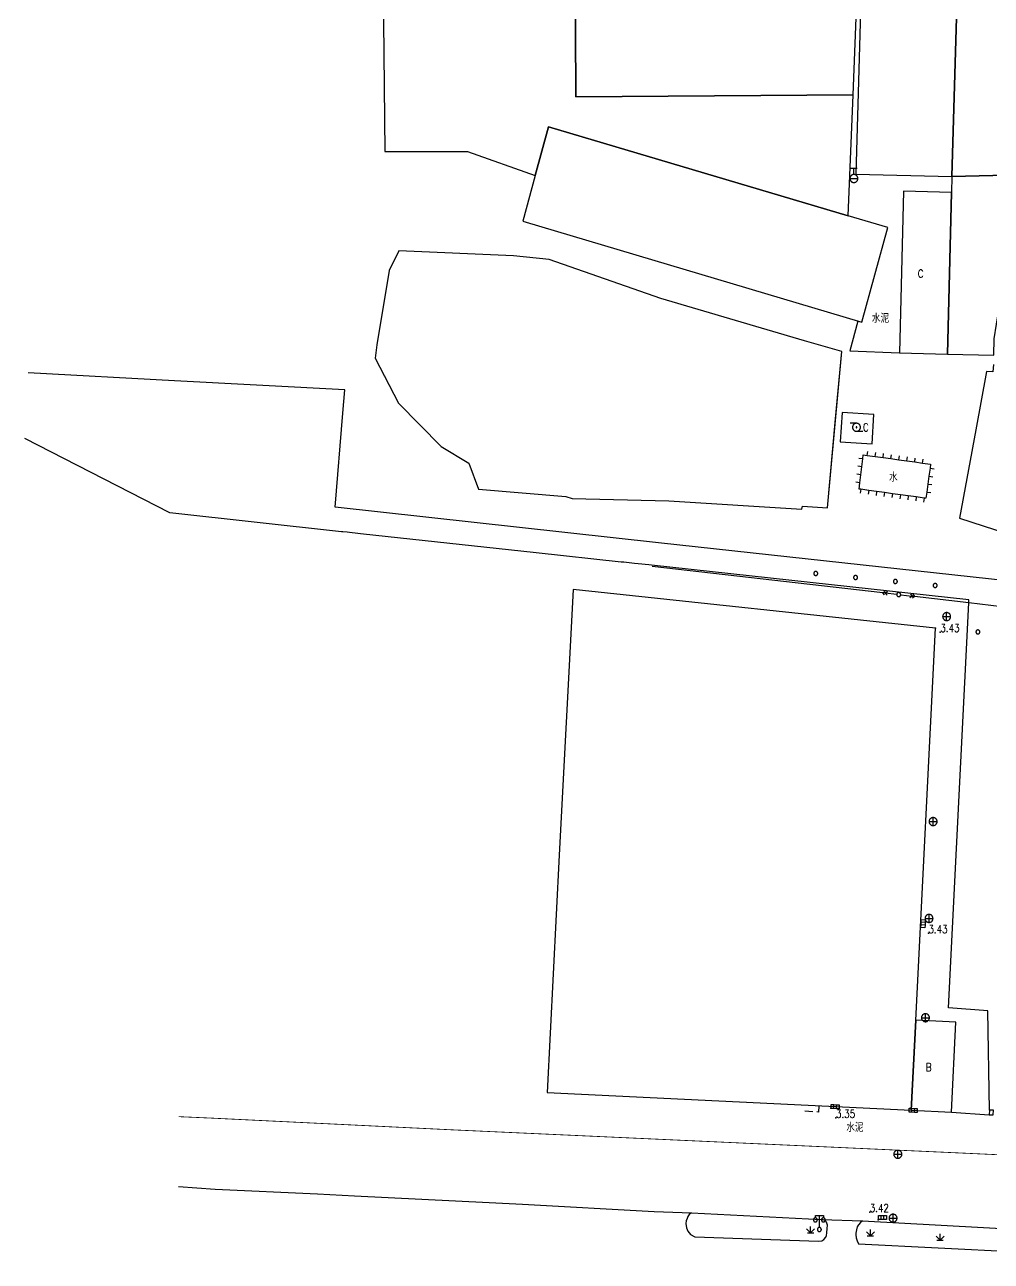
# Model space of a CAD drawing. Extents: x 500064 to 501389, y 2542464 to 2545400.
# Drawn here: x 500647.9 to 500768.7, y 2543049.7 to 2543204.3 of the extents above; entities that cross this region are included whole.
import ezdxf

# ---------------------------------------------------------------- set-up
doc = ezdxf.new("R2010")
doc.units = 0
doc.header["$LTSCALE"] = 0.5
doc.linetypes.add('CENTER', pattern=[50.8, 31.75, -6.35, 6.35, -6.35])
doc.layers.add('地形图', color=8, linetype='CONTINUOUS')
doc.styles.add('HZ', font='romans.shx', dxfattribs={"width": 0.8, "bigfont": 'hztxt.shx'})

msp = doc.modelspace()

# ---------------------------------------------------------------- linework, layer by layer
at = {"layer": '地形图', "linetype": 'Continuous', "const_width": 0.1}
msp.add_lwpolyline([(500667.09, 2543067.8), (500671.16, 2543067.62), (500701.34, 2543066.15), (500776.6, 2543062.72), (500799.81, 2543061.73), (500803.56, 2543059.78), (500821.42, 2543056.13), (500853.3, 2543056.08), (500858.69, 2543055.79), (500865.97, 2543053.35), (500870.36, 2543068.28), (500871.83, 2543084.57), (500873.56, 2543109.73), (500873.77, 2543122.87), (500871.51, 2543174.38), (500869.9, 2543231.39), (500861.97, 2543231.69)], dxfattribs=at)
at = {"layer": '地形图'}
for points in [[(500752.99, 2543229.25), (500751.76, 2543185.61), (500763.74, 2543185.32), (500765.04, 2543229.31)], [(500765.04, 2543229.31), (500763.74, 2543185.32), (500772.28, 2543185.5), (500780.42, 2543229.18)], [(500731.81, 2543221.02), (500700.49, 2543220.82), (500692.54, 2543221), (500692.88, 2543188.41), (500696.97, 2543188.42), (500703.2, 2543188.42), (500711.67, 2543185.44), (500713.34, 2543191.52), (500750.8, 2543180.37), (500751.39, 2543195.5), (500716.76, 2543195.28), (500716.65, 2543212.43), (500731.86, 2543212.53)], [(500752.07, 2543212.66), (500738.51, 2543212.57), (500731.86, 2543212.53), (500716.65, 2543212.43), (500716.76, 2543195.28), (500751.39, 2543195.5)], [(500711.67, 2543185.44), (500710.11, 2543179.71), (500752.49, 2543167.1), (500755.72, 2543178.91), (500750.8, 2543180.37), (500713.34, 2543191.52)], [(500772.28, 2543185.5), (500763.74, 2543185.32), (500763.68, 2543183.32), (500763.19, 2543163.11), (500768.97, 2543162.96), (500769.04, 2543165.01), (500770.2, 2543172.35), (500770.16, 2543172.36), (500770.47, 2543174.06)], [(500757.21, 2543163.26), (500763.19, 2543163.11), (500763.68, 2543183.32), (500757.7, 2543183.47)], [(500745, 2543143.74), (500745.08, 2543144.09), (500748.18, 2543143.89), (500749.98, 2543163.44), (500745.33, 2543164.77), (500727.36, 2543170.05), (500713.4, 2543174.91), (500708.96, 2543175.4), (500694.64, 2543176.01), (500693.41, 2543173.55), (500691.87, 2543164.26), (500691.68, 2543162.6), (500694.58, 2543156.97), (500699.9, 2543151.54), (500703.37, 2543149.49), (500704.56, 2543146.23), (500715.5, 2543145.31), (500716.29, 2543145.07), (500728.38, 2543144.77)], [(500753.78, 2543151.9), (500753.99, 2543155.56), (500750.03, 2543155.82), (500749.77, 2543152.16)], [(500714.68, 2543100.49), (500713.16, 2543070.82), (500758.66, 2543068.6), (500759.22, 2543079.86), (500761.7, 2543128.86), (500716.39, 2543133.68)], [(500759.22, 2543079.86), (500758.66, 2543068.6), (500763.69, 2543068.38), (500764.23, 2543079.6)]]:
    msp.add_lwpolyline(points, close=True, dxfattribs=at)
for points in [[(500751.1, 2543186.35), (500751.5, 2543186.35), (500751.9, 2543186.35)], [(500751.5, 2543185.55), (500751.5, 2543186.35)], [(500751.5, 2543184.55), (500751.53, 2543184.55), (500751.56, 2543184.56), (500751.59, 2543184.56), (500751.62, 2543184.57), (500751.65, 2543184.58), (500751.68, 2543184.59), (500751.71, 2543184.6), (500751.74, 2543184.61), (500751.77, 2543184.63), (500751.79, 2543184.65), (500751.82, 2543184.67), (500751.84, 2543184.69), (500751.86, 2543184.71), (500751.88, 2543184.73), (500751.9, 2543184.76), (500751.92, 2543184.78), (500751.94, 2543184.81), (500751.95, 2543184.84), (500751.96, 2543184.87), (500751.98, 2543184.9), (500751.98, 2543184.93), (500751.99, 2543184.96), (500752, 2543184.99), (500752, 2543185.02), (500752, 2543185.05), (500752, 2543185.08), (500752, 2543185.12), (500751.99, 2543185.15), (500751.98, 2543185.18), (500751.98, 2543185.21), (500751.96, 2543185.24), (500751.95, 2543185.27), (500751.94, 2543185.29), (500751.92, 2543185.32), (500751.9, 2543185.35), (500751.88, 2543185.37), (500751.86, 2543185.4), (500751.84, 2543185.42), (500751.82, 2543185.44), (500751.79, 2543185.46), (500751.77, 2543185.48), (500751.74, 2543185.49), (500751.71, 2543185.51), (500751.68, 2543185.52), (500751.65, 2543185.53), (500751.62, 2543185.54), (500751.59, 2543185.54), (500751.56, 2543185.55), (500751.53, 2543185.55), (500751.5, 2543185.55), (500751.47, 2543185.55), (500751.44, 2543185.55), (500751.41, 2543185.54), (500751.38, 2543185.54), (500751.35, 2543185.53), (500751.32, 2543185.52), (500751.29, 2543185.51), (500751.26, 2543185.49), (500751.23, 2543185.48), (500751.21, 2543185.46), (500751.18, 2543185.44), (500751.16, 2543185.42), (500751.14, 2543185.4), (500751.11, 2543185.37), (500751.1, 2543185.35), (500751.08, 2543185.32), (500751.06, 2543185.29), (500751.05, 2543185.27), (500751.03, 2543185.24), (500751.02, 2543185.21), (500751.02, 2543185.18), (500751.01, 2543185.15), (500751, 2543185.12), (500751, 2543185.08), (500751, 2543185.05), (500751, 2543185.02), (500751, 2543184.99), (500751.01, 2543184.96), (500751.02, 2543184.93), (500751.02, 2543184.9), (500751.03, 2543184.87), (500751.05, 2543184.84), (500751.06, 2543184.81), (500751.08, 2543184.78), (500751.1, 2543184.76), (500751.11, 2543184.73), (500751.14, 2543184.71), (500751.16, 2543184.69), (500751.18, 2543184.67), (500751.21, 2543184.65), (500751.23, 2543184.63), (500751.26, 2543184.61), (500751.29, 2543184.6), (500751.32, 2543184.59), (500751.35, 2543184.58), (500751.38, 2543184.57), (500751.41, 2543184.56), (500751.44, 2543184.56), (500751.47, 2543184.55), (500751.5, 2543184.55)], [(500751, 2543185.05), (500752, 2543185.05)], [(500745, 2543143.74), (500745.07, 2543144.09), (500748.18, 2543143.89), (500749.2, 2543155), (500749.98, 2543163.44), (500745.33, 2543164.77), (500727.36, 2543170.05), (500713.4, 2543174.91), (500708.96, 2543175.4), (500694.64, 2543176.01), (500693.41, 2543173.55), (500691.87, 2543164.26), (500691.68, 2543162.6), (500693.38, 2543159.31), (500694.58, 2543156.97), (500699.9, 2543151.54), (500703.37, 2543149.49), (500704.56, 2543146.23), (500715.5, 2543145.31), (500716.29, 2543145.07), (500728.38, 2543144.77), (500745, 2543143.74)], [(500752.01, 2543167.24), (500750.99, 2543163.53), (500757.21, 2543163.26)], [(500768.93, 2543161.79), (500768.85, 2543160.87), (500768.07, 2543160.94), (500766.73, 2543153.65), (500764.71, 2543142.62), (500772.05, 2543140.21), (500775.64, 2543138.38), (500775.71, 2543138.34), (500779.42, 2543136.4), (500781.15, 2543136.16)], [(500798.89, 2543126.37), (500798.77, 2543129.15), (500798.66, 2543131.68), (500775.56, 2543134.21), (500727.08, 2543139.51), (500686.66, 2543143.98), (500687.64, 2543155.72), (500687.85, 2543158.63), (500666.6, 2543159.78), (500648.28, 2543160.77)], [(500751.82, 2543154.46), (500751.02, 2543154.46)], [(500751.82, 2543153.46), (500751.87, 2543153.46), (500751.93, 2543153.47), (500751.98, 2543153.48), (500752.02, 2543153.5), (500752.07, 2543153.53), (500752.12, 2543153.56), (500752.16, 2543153.59), (500752.19, 2543153.63), (500752.23, 2543153.67), (500752.25, 2543153.71), (500752.28, 2543153.76), (500752.3, 2543153.81), (500752.31, 2543153.86), (500752.32, 2543153.91), (500752.32, 2543153.96), (500752.32, 2543154.01), (500752.31, 2543154.06), (500752.3, 2543154.11), (500752.28, 2543154.16), (500752.25, 2543154.21), (500752.23, 2543154.25), (500752.19, 2543154.29), (500752.16, 2543154.33), (500752.12, 2543154.36), (500752.07, 2543154.39), (500752.02, 2543154.42), (500751.98, 2543154.44), (500751.93, 2543154.45), (500751.87, 2543154.46), (500751.82, 2543154.46), (500751.77, 2543154.46), (500751.72, 2543154.45), (500751.67, 2543154.44), (500751.62, 2543154.42), (500751.57, 2543154.39), (500751.53, 2543154.36), (500751.49, 2543154.33), (500751.45, 2543154.29), (500751.42, 2543154.25), (500751.39, 2543154.21), (500751.36, 2543154.16), (500751.35, 2543154.11), (500751.33, 2543154.06), (500751.32, 2543154.01), (500751.32, 2543153.96), (500751.32, 2543153.91), (500751.33, 2543153.86), (500751.35, 2543153.81), (500751.36, 2543153.76), (500751.39, 2543153.71), (500751.42, 2543153.67), (500751.45, 2543153.63), (500751.49, 2543153.59), (500751.53, 2543153.56), (500751.57, 2543153.53), (500751.62, 2543153.5), (500751.67, 2543153.48), (500751.72, 2543153.47), (500751.77, 2543153.46), (500751.82, 2543153.46)], [(500751.82, 2543153.91), (500751.83, 2543153.91), (500751.83, 2543153.91), (500751.84, 2543153.91), (500751.84, 2543153.91), (500751.85, 2543153.92), (500751.85, 2543153.92), (500751.85, 2543153.92), (500751.85, 2543153.92), (500751.86, 2543153.93), (500751.86, 2543153.93), (500751.86, 2543153.94), (500751.87, 2543153.94), (500751.87, 2543153.94), (500751.87, 2543153.95), (500751.87, 2543153.96), (500751.87, 2543153.96), (500751.87, 2543153.97), (500751.87, 2543153.97), (500751.87, 2543153.98), (500751.87, 2543153.98), (500751.86, 2543153.99), (500751.86, 2543153.99), (500751.86, 2543153.99), (500751.85, 2543154), (500751.85, 2543154), (500751.85, 2543154), (500751.84, 2543154.01), (500751.84, 2543154.01), (500751.83, 2543154.01), (500751.83, 2543154.01), (500751.82, 2543154.01), (500751.82, 2543154.01), (500751.81, 2543154.01), (500751.81, 2543154.01), (500751.8, 2543154.01), (500751.8, 2543154), (500751.79, 2543154), (500751.79, 2543154), (500751.79, 2543154), (500751.78, 2543153.99), (500751.78, 2543153.99), (500751.78, 2543153.99), (500751.78, 2543153.98), (500751.77, 2543153.98), (500751.77, 2543153.97), (500751.77, 2543153.97), (500751.77, 2543153.96), (500751.77, 2543153.96), (500751.77, 2543153.95), (500751.77, 2543153.94), (500751.78, 2543153.94), (500751.78, 2543153.94), (500751.78, 2543153.93), (500751.78, 2543153.93), (500751.79, 2543153.92), (500751.79, 2543153.92), (500751.8, 2543153.92), (500751.8, 2543153.91), (500751.81, 2543153.91), (500751.81, 2543153.91), (500751.82, 2543153.91), (500751.82, 2543153.91)], [(500751.79, 2543154), (500751.85, 2543153.92)], [(500768.43, 2543068.63), (500768.23, 2543081.01), (500763.32, 2543081.42), (500765.86, 2543132.01), (500765.88, 2543132.4), (500726.18, 2543136.71), (500725.88, 2543136.75), (500724.53, 2543136.89), (500724.09, 2543136.94), (500722.73, 2543137.09), (500722.42, 2543137.12), (500711.8, 2543138.27), (500689.82, 2543140.66), (500689.51, 2543140.69), (500688.47, 2543140.8), (500688.15, 2543140.84), (500687.62, 2543140.9), (500687.47, 2543140.91), (500665.98, 2543143.25), (500647.86, 2543152.55)], [(500751.82, 2543153.46), (500752.62, 2543153.46)], [(500753.16, 2543150.45), (500753.23, 2543150.94)], [(500754.15, 2543150.31), (500754.22, 2543150.81)], [(500755.14, 2543150.17), (500755.21, 2543150.67)], [(500752.49, 2543149.02), (500751.99, 2543149.08)], [(500752.61, 2543150.01), (500752.11, 2543150.07)], [(500760.49, 2543145.09), (500760.28, 2543145.12), (500759.29, 2543145.25), (500758.3, 2543145.39), (500757.31, 2543145.53), (500756.32, 2543145.66), (500755.33, 2543145.8), (500754.34, 2543145.94), (500753.35, 2543146.07), (500752.36, 2543146.21), (500752.16, 2543146.24), (500752.26, 2543147.03), (500752.37, 2543148.03), (500752.49, 2543149.02), (500752.61, 2543150.01), (500752.67, 2543150.51), (500753.16, 2543150.45), (500754.15, 2543150.31), (500755.14, 2543150.17), (500756.13, 2543150.04), (500757.12, 2543149.9), (500758.11, 2543149.76), (500759.1, 2543149.63), (500760.09, 2543149.49), (500761.08, 2543149.35), (500761.01, 2543148.84), (500760.87, 2543147.84), (500760.74, 2543146.85), (500760.6, 2543145.86), (500760.49, 2543145.09)], [(500756.13, 2543150.04), (500756.2, 2543150.53)], [(500757.12, 2543149.9), (500757.19, 2543150.4)], [(500758.11, 2543149.76), (500758.18, 2543150.26)], [(500759.1, 2543149.63), (500759.17, 2543150.12)], [(500760.09, 2543149.49), (500760.16, 2543149.98)], [(500752.37, 2543148.03), (500751.88, 2543148.09)], [(500760.87, 2543147.84), (500761.37, 2543147.78)], [(500761.01, 2543148.84), (500761.51, 2543148.77)], [(500752.26, 2543147.03), (500751.76, 2543147.09)], [(500752.36, 2543146.21), (500752.29, 2543145.71)], [(500753.35, 2543146.07), (500753.28, 2543145.58)], [(500754.34, 2543145.94), (500754.27, 2543145.44)], [(500760.74, 2543146.85), (500761.23, 2543146.79)], [(500755.33, 2543145.8), (500755.26, 2543145.3)], [(500756.32, 2543145.66), (500756.25, 2543145.17)], [(500757.31, 2543145.53), (500757.24, 2543145.03)], [(500758.3, 2543145.39), (500758.23, 2543144.89)], [(500759.29, 2543145.25), (500759.22, 2543144.76)], [(500760.28, 2543145.12), (500760.21, 2543144.62)], [(500760.6, 2543145.86), (500761.1, 2543145.79)], [(500755.11, 2543133.27), (500726.29, 2543136.58)], [(500746.74, 2543135.44), (500746.75, 2543135.44), (500746.77, 2543135.44), (500746.78, 2543135.44), (500746.8, 2543135.45), (500746.81, 2543135.45), (500746.83, 2543135.46), (500746.84, 2543135.46), (500746.86, 2543135.47), (500746.87, 2543135.48), (500746.88, 2543135.49), (500746.89, 2543135.5), (500746.9, 2543135.51), (500746.92, 2543135.52), (500746.93, 2543135.53), (500746.94, 2543135.55), (500746.94, 2543135.56), (500746.95, 2543135.57), (500746.96, 2543135.59), (500746.96, 2543135.6), (500746.97, 2543135.62), (500746.97, 2543135.63), (500746.98, 2543135.65), (500746.98, 2543135.66), (500746.98, 2543135.68), (500746.98, 2543135.69), (500746.98, 2543135.71), (500746.98, 2543135.73), (500746.97, 2543135.74), (500746.97, 2543135.76), (500746.96, 2543135.77), (500746.96, 2543135.79), (500746.95, 2543135.8), (500746.95, 2543135.81), (500746.94, 2543135.83), (500746.93, 2543135.84), (500746.92, 2543135.85), (500746.91, 2543135.86), (500746.9, 2543135.87), (500746.88, 2543135.88), (500746.87, 2543135.89), (500746.86, 2543135.9), (500746.84, 2543135.91), (500746.83, 2543135.92), (500746.82, 2543135.92), (500746.8, 2543135.93), (500746.79, 2543135.93), (500746.77, 2543135.93), (500746.75, 2543135.94), (500746.74, 2543135.94), (500746.72, 2543135.94), (500746.71, 2543135.94), (500746.69, 2543135.94), (500746.68, 2543135.93), (500746.66, 2543135.93), (500746.65, 2543135.92), (500746.63, 2543135.92), (500746.62, 2543135.91), (500746.6, 2543135.9), (500746.59, 2543135.9), (500746.58, 2543135.89), (500746.57, 2543135.88), (500746.55, 2543135.87), (500746.54, 2543135.85), (500746.53, 2543135.84), (500746.52, 2543135.83), (500746.51, 2543135.82), (500746.51, 2543135.8), (500746.5, 2543135.79), (500746.49, 2543135.77), (500746.49, 2543135.76), (500746.49, 2543135.74), (500746.48, 2543135.73), (500746.48, 2543135.71), (500746.48, 2543135.7), (500746.48, 2543135.68), (500746.48, 2543135.67), (500746.48, 2543135.65), (500746.48, 2543135.64), (500746.49, 2543135.62), (500746.49, 2543135.6), (500746.5, 2543135.59), (500746.51, 2543135.58), (500746.51, 2543135.56), (500746.52, 2543135.55), (500746.53, 2543135.54), (500746.54, 2543135.52), (500746.55, 2543135.51), (500746.56, 2543135.5), (500746.57, 2543135.49), (500746.59, 2543135.48), (500746.6, 2543135.47), (500746.61, 2543135.47), (500746.63, 2543135.46), (500746.64, 2543135.45), (500746.66, 2543135.45), (500746.67, 2543135.44), (500746.69, 2543135.44), (500746.7, 2543135.44), (500746.72, 2543135.44), (500746.74, 2543135.44)], [(500751.71, 2543134.94), (500751.73, 2543134.94), (500751.74, 2543134.94), (500751.76, 2543134.94), (500751.77, 2543134.95), (500751.79, 2543134.95), (500751.8, 2543134.96), (500751.82, 2543134.97), (500751.83, 2543134.97), (500751.84, 2543134.98), (500751.86, 2543134.99), (500751.87, 2543135), (500751.88, 2543135.01), (500751.89, 2543135.02), (500751.9, 2543135.03), (500751.91, 2543135.05), (500751.92, 2543135.06), (500751.93, 2543135.07), (500751.93, 2543135.09), (500751.94, 2543135.1), (500751.94, 2543135.12), (500751.95, 2543135.13), (500751.95, 2543135.15), (500751.95, 2543135.16), (500751.95, 2543135.18), (500751.95, 2543135.2), (500751.95, 2543135.21), (500751.95, 2543135.23), (500751.95, 2543135.24), (500751.94, 2543135.26), (500751.94, 2543135.27), (500751.93, 2543135.29), (500751.93, 2543135.3), (500751.92, 2543135.31), (500751.91, 2543135.33), (500751.9, 2543135.34), (500751.89, 2543135.35), (500751.88, 2543135.36), (500751.87, 2543135.38), (500751.86, 2543135.39), (500751.85, 2543135.39), (500751.83, 2543135.4), (500751.82, 2543135.41), (500751.8, 2543135.42), (500751.79, 2543135.42), (500751.78, 2543135.43), (500751.76, 2543135.43), (500751.74, 2543135.44), (500751.73, 2543135.44), (500751.71, 2543135.44), (500751.7, 2543135.44), (500751.68, 2543135.44), (500751.67, 2543135.44), (500751.65, 2543135.43), (500751.64, 2543135.43), (500751.62, 2543135.42), (500751.61, 2543135.42), (500751.59, 2543135.41), (500751.58, 2543135.4), (500751.56, 2543135.4), (500751.55, 2543135.39), (500751.54, 2543135.38), (500751.53, 2543135.37), (500751.52, 2543135.36), (500751.51, 2543135.34), (500751.5, 2543135.33), (500751.49, 2543135.32), (500751.48, 2543135.3), (500751.48, 2543135.29), (500751.47, 2543135.27), (500751.46, 2543135.26), (500751.46, 2543135.24), (500751.46, 2543135.23), (500751.46, 2543135.21), (500751.45, 2543135.2), (500751.45, 2543135.18), (500751.46, 2543135.17), (500751.46, 2543135.15), (500751.46, 2543135.14), (500751.46, 2543135.12), (500751.47, 2543135.11), (500751.47, 2543135.09), (500751.48, 2543135.08), (500751.49, 2543135.06), (500751.5, 2543135.05), (500751.51, 2543135.04), (500751.52, 2543135.02), (500751.53, 2543135.01), (500751.54, 2543135), (500751.55, 2543134.99), (500751.56, 2543134.98), (500751.58, 2543134.97), (500751.59, 2543134.97), (500751.6, 2543134.96), (500751.62, 2543134.95), (500751.63, 2543134.95), (500751.65, 2543134.94), (500751.66, 2543134.94), (500751.68, 2543134.94), (500751.69, 2543134.94), (500751.71, 2543134.94)], [(500756.69, 2543134.44), (500756.7, 2543134.44), (500756.72, 2543134.44), (500756.73, 2543134.44), (500756.75, 2543134.45), (500756.76, 2543134.45), (500756.78, 2543134.46), (500756.79, 2543134.47), (500756.81, 2543134.47), (500756.82, 2543134.48), (500756.83, 2543134.49), (500756.84, 2543134.5), (500756.85, 2543134.51), (500756.87, 2543134.52), (500756.88, 2543134.53), (500756.89, 2543134.55), (500756.89, 2543134.56), (500756.9, 2543134.57), (500756.91, 2543134.59), (500756.91, 2543134.6), (500756.92, 2543134.62), (500756.92, 2543134.63), (500756.93, 2543134.65), (500756.93, 2543134.66), (500756.93, 2543134.68), (500756.93, 2543134.7), (500756.93, 2543134.71), (500756.93, 2543134.73), (500756.92, 2543134.74), (500756.92, 2543134.76), (500756.92, 2543134.77), (500756.91, 2543134.79), (500756.9, 2543134.8), (500756.9, 2543134.82), (500756.89, 2543134.83), (500756.88, 2543134.84), (500756.87, 2543134.85), (500756.86, 2543134.86), (500756.85, 2543134.88), (500756.83, 2543134.89), (500756.82, 2543134.9), (500756.81, 2543134.9), (500756.79, 2543134.91), (500756.78, 2543134.92), (500756.77, 2543134.92), (500756.75, 2543134.93), (500756.74, 2543134.93), (500756.72, 2543134.94), (500756.7, 2543134.94), (500756.69, 2543134.94), (500756.67, 2543134.94), (500756.66, 2543134.94), (500756.64, 2543134.94), (500756.63, 2543134.93), (500756.61, 2543134.93), (500756.6, 2543134.92), (500756.58, 2543134.92), (500756.57, 2543134.91), (500756.55, 2543134.91), (500756.54, 2543134.9), (500756.53, 2543134.89), (500756.52, 2543134.88), (500756.5, 2543134.87), (500756.49, 2543134.86), (500756.48, 2543134.84), (500756.47, 2543134.83), (500756.46, 2543134.82), (500756.46, 2543134.8), (500756.45, 2543134.79), (500756.44, 2543134.78), (500756.44, 2543134.76), (500756.44, 2543134.75), (500756.43, 2543134.73), (500756.43, 2543134.71), (500756.43, 2543134.7), (500756.43, 2543134.68), (500756.43, 2543134.67), (500756.43, 2543134.65), (500756.44, 2543134.64), (500756.44, 2543134.62), (500756.44, 2543134.61), (500756.45, 2543134.59), (500756.46, 2543134.58), (500756.46, 2543134.56), (500756.47, 2543134.55), (500756.48, 2543134.54), (500756.49, 2543134.52), (500756.5, 2543134.51), (500756.51, 2543134.5), (500756.52, 2543134.49), (500756.54, 2543134.48), (500756.55, 2543134.47), (500756.56, 2543134.47), (500756.58, 2543134.46), (500756.59, 2543134.45), (500756.61, 2543134.45), (500756.62, 2543134.45), (500756.64, 2543134.44), (500756.65, 2543134.44), (500756.67, 2543134.44), (500756.69, 2543134.44)], [(500761.66, 2543133.94), (500761.68, 2543133.94), (500761.69, 2543133.94), (500761.71, 2543133.95), (500761.72, 2543133.95), (500761.74, 2543133.95), (500761.75, 2543133.96), (500761.77, 2543133.97), (500761.78, 2543133.97), (500761.79, 2543133.98), (500761.81, 2543133.99), (500761.82, 2543134), (500761.83, 2543134.01), (500761.84, 2543134.02), (500761.85, 2543134.04), (500761.86, 2543134.05), (500761.87, 2543134.06), (500761.88, 2543134.07), (500761.88, 2543134.09), (500761.89, 2543134.1), (500761.89, 2543134.12), (500761.9, 2543134.13), (500761.9, 2543134.15), (500761.9, 2543134.16), (500761.9, 2543134.18), (500761.9, 2543134.2), (500761.9, 2543134.21), (500761.9, 2543134.23), (500761.9, 2543134.24), (500761.89, 2543134.26), (500761.89, 2543134.27), (500761.88, 2543134.29), (500761.88, 2543134.3), (500761.87, 2543134.32), (500761.86, 2543134.33), (500761.85, 2543134.34), (500761.84, 2543134.35), (500761.83, 2543134.37), (500761.82, 2543134.38), (500761.81, 2543134.39), (500761.8, 2543134.4), (500761.78, 2543134.4), (500761.77, 2543134.41), (500761.75, 2543134.42), (500761.74, 2543134.42), (500761.73, 2543134.43), (500761.71, 2543134.43), (500761.69, 2543134.44), (500761.68, 2543134.44), (500761.66, 2543134.44), (500761.65, 2543134.44), (500761.63, 2543134.44), (500761.62, 2543134.44), (500761.6, 2543134.43), (500761.59, 2543134.43), (500761.57, 2543134.43), (500761.56, 2543134.42), (500761.54, 2543134.41), (500761.53, 2543134.41), (500761.51, 2543134.4), (500761.5, 2543134.39), (500761.49, 2543134.38), (500761.48, 2543134.37), (500761.47, 2543134.36), (500761.46, 2543134.34), (500761.45, 2543134.33), (500761.44, 2543134.32), (500761.43, 2543134.3), (500761.43, 2543134.29), (500761.42, 2543134.28), (500761.41, 2543134.26), (500761.41, 2543134.25), (500761.41, 2543134.23), (500761.41, 2543134.21), (500761.4, 2543134.2), (500761.4, 2543134.18), (500761.41, 2543134.17), (500761.41, 2543134.15), (500761.41, 2543134.14), (500761.41, 2543134.12), (500761.42, 2543134.11), (500761.42, 2543134.09), (500761.43, 2543134.08), (500761.44, 2543134.06), (500761.45, 2543134.05), (500761.46, 2543134.04), (500761.47, 2543134.03), (500761.48, 2543134.01), (500761.49, 2543134), (500761.5, 2543133.99), (500761.51, 2543133.98), (500761.53, 2543133.98), (500761.54, 2543133.97), (500761.55, 2543133.96), (500761.57, 2543133.95), (500761.58, 2543133.95), (500761.6, 2543133.95), (500761.61, 2543133.94), (500761.63, 2543133.94), (500761.64, 2543133.94), (500761.66, 2543133.94)], [(500755.11, 2543133.27), (500755.39, 2543133.49)], [(500755.33, 2543133), (500755.11, 2543133.27)], [(500756.85, 2543133.07), (500755.42, 2543133.24), (500755.11, 2543133.27)], [(500755.42, 2543133.24), (500755.7, 2543133.46)], [(500755.64, 2543132.96), (500755.42, 2543133.24)], [(500757.1, 2543132.8), (500757.12, 2543132.8), (500757.13, 2543132.8), (500757.15, 2543132.8), (500757.16, 2543132.8), (500757.18, 2543132.81), (500757.19, 2543132.81), (500757.21, 2543132.82), (500757.22, 2543132.83), (500757.23, 2543132.84), (500757.25, 2543132.84), (500757.26, 2543132.85), (500757.27, 2543132.86), (500757.28, 2543132.88), (500757.29, 2543132.89), (500757.3, 2543132.9), (500757.31, 2543132.91), (500757.32, 2543132.93), (500757.33, 2543132.94), (500757.33, 2543132.95), (500757.34, 2543132.97), (500757.34, 2543132.98), (500757.35, 2543133), (500757.35, 2543133.01), (500757.35, 2543133.02), (500757.35, 2543133.03), (500757.35, 2543133.05), (500757.35, 2543133.06), (500757.35, 2543133.08), (500757.35, 2543133.09), (500757.34, 2543133.11), (500757.34, 2543133.12), (500757.33, 2543133.14), (500757.33, 2543133.15), (500757.32, 2543133.17), (500757.31, 2543133.18), (500757.3, 2543133.19), (500757.29, 2543133.21), (500757.28, 2543133.22), (500757.27, 2543133.23), (500757.26, 2543133.24), (500757.25, 2543133.25), (500757.23, 2543133.26), (500757.22, 2543133.27), (500757.21, 2543133.27), (500757.19, 2543133.28), (500757.18, 2543133.28), (500757.16, 2543133.29), (500757.15, 2543133.29), (500757.13, 2543133.29), (500757.12, 2543133.3), (500757.1, 2543133.3), (500757.09, 2543133.3), (500757.07, 2543133.29), (500757.05, 2543133.29), (500757.04, 2543133.29), (500757.02, 2543133.28), (500757.01, 2543133.28), (500756.99, 2543133.27), (500756.98, 2543133.27), (500756.97, 2543133.26), (500756.95, 2543133.25), (500756.94, 2543133.24), (500756.93, 2543133.23), (500756.92, 2543133.22), (500756.91, 2543133.21), (500756.9, 2543133.19), (500756.89, 2543133.18), (500756.88, 2543133.17), (500756.87, 2543133.15), (500756.87, 2543133.14), (500756.86, 2543133.12), (500756.86, 2543133.11), (500756.86, 2543133.09), (500756.85, 2543133.08), (500756.85, 2543133.07), (500756.85, 2543133.06), (500756.85, 2543133.05), (500756.85, 2543133.03), (500756.85, 2543133.01), (500756.86, 2543133), (500756.86, 2543132.98), (500756.86, 2543132.97), (500756.87, 2543132.95), (500756.87, 2543132.94), (500756.88, 2543132.93), (500756.89, 2543132.91), (500756.9, 2543132.9), (500756.91, 2543132.89), (500756.92, 2543132.88), (500756.93, 2543132.86), (500756.94, 2543132.85), (500756.95, 2543132.84), (500756.97, 2543132.84), (500756.98, 2543132.83), (500756.99, 2543132.82), (500757.01, 2543132.81), (500757.02, 2543132.81), (500757.04, 2543132.8), (500757.05, 2543132.8), (500757.07, 2543132.8), (500757.09, 2543132.8), (500757.1, 2543132.8)], [(500757.35, 2543133.02), (500758.78, 2543132.85), (500759.09, 2543132.81)], [(500758.78, 2543132.85), (500758.5, 2543132.63)], [(500758.56, 2543133.13), (500758.78, 2543132.85)], [(500759.09, 2543132.81), (500758.81, 2543132.59)], [(500758.87, 2543133.09), (500759.09, 2543132.81)], [(500792.91, 2543128.82), (500775.5, 2543130.87), (500765.86, 2543132.01), (500759.09, 2543132.81)], [(500763.09, 2543129.8), (500763.15, 2543129.8), (500763.2, 2543129.81), (500763.25, 2543129.82), (500763.3, 2543129.84), (500763.34, 2543129.86), (500763.39, 2543129.89), (500763.43, 2543129.92), (500763.47, 2543129.96), (500763.5, 2543130), (500763.53, 2543130.05), (500763.55, 2543130.09), (500763.57, 2543130.14), (500763.58, 2543130.19), (500763.59, 2543130.24), (500763.59, 2543130.3), (500763.59, 2543130.35), (500763.58, 2543130.4), (500763.57, 2543130.45), (500763.55, 2543130.5), (500763.53, 2543130.55), (500763.5, 2543130.59), (500763.47, 2543130.63), (500763.43, 2543130.67), (500763.39, 2543130.7), (500763.34, 2543130.73), (500763.3, 2543130.75), (500763.25, 2543130.77), (500763.2, 2543130.78), (500763.15, 2543130.79), (500763.09, 2543130.8), (500763.04, 2543130.79), (500762.99, 2543130.78), (500762.94, 2543130.77), (500762.89, 2543130.75), (500762.84, 2543130.73), (500762.8, 2543130.7), (500762.76, 2543130.67), (500762.72, 2543130.63), (500762.69, 2543130.59), (500762.66, 2543130.55), (500762.64, 2543130.5), (500762.62, 2543130.45), (500762.6, 2543130.4), (500762.6, 2543130.35), (500762.59, 2543130.3), (500762.6, 2543130.24), (500762.6, 2543130.19), (500762.62, 2543130.14), (500762.64, 2543130.09), (500762.66, 2543130.05), (500762.69, 2543130), (500762.72, 2543129.96), (500762.76, 2543129.92), (500762.8, 2543129.89), (500762.84, 2543129.86), (500762.89, 2543129.84), (500762.94, 2543129.82), (500762.99, 2543129.81), (500763.04, 2543129.8), (500763.09, 2543129.8)], [(500763.09, 2543129.8), (500763.09, 2543130.3), (500763.09, 2543130.8)], [(500762.59, 2543130.3), (500763.09, 2543130.3), (500763.59, 2543130.3)], [(500767, 2543128.13), (500767.02, 2543128.13), (500767.03, 2543128.13), (500767.05, 2543128.13), (500767.06, 2543128.14), (500767.08, 2543128.14), (500767.09, 2543128.15), (500767.11, 2543128.16), (500767.12, 2543128.16), (500767.13, 2543128.17), (500767.15, 2543128.18), (500767.16, 2543128.19), (500767.17, 2543128.2), (500767.18, 2543128.21), (500767.19, 2543128.22), (500767.2, 2543128.24), (500767.21, 2543128.25), (500767.22, 2543128.26), (500767.22, 2543128.28), (500767.23, 2543128.29), (500767.23, 2543128.31), (500767.24, 2543128.32), (500767.24, 2543128.34), (500767.24, 2543128.35), (500767.25, 2543128.37), (500767.25, 2543128.38), (500767.24, 2543128.4), (500767.24, 2543128.42), (500767.24, 2543128.43), (500767.24, 2543128.45), (500767.23, 2543128.46), (500767.23, 2543128.48), (500767.22, 2543128.49), (500767.21, 2543128.5), (500767.2, 2543128.52), (500767.19, 2543128.53), (500767.18, 2543128.54), (500767.17, 2543128.55), (500767.16, 2543128.57), (500767.15, 2543128.58), (500767.14, 2543128.58), (500767.12, 2543128.59), (500767.11, 2543128.6), (500767.1, 2543128.61), (500767.08, 2543128.61), (500767.07, 2543128.62), (500767.05, 2543128.62), (500767.04, 2543128.63), (500767.02, 2543128.63), (500767, 2543128.63), (500766.99, 2543128.63), (500766.97, 2543128.63), (500766.96, 2543128.63), (500766.94, 2543128.62), (500766.93, 2543128.62), (500766.91, 2543128.61), (500766.9, 2543128.61), (500766.88, 2543128.6), (500766.87, 2543128.6), (500766.86, 2543128.59), (500766.84, 2543128.58), (500766.83, 2543128.57), (500766.82, 2543128.56), (500766.81, 2543128.55), (500766.8, 2543128.53), (500766.79, 2543128.52), (500766.78, 2543128.51), (500766.77, 2543128.49), (500766.77, 2543128.48), (500766.76, 2543128.47), (500766.76, 2543128.45), (500766.75, 2543128.44), (500766.75, 2543128.42), (500766.75, 2543128.4), (500766.75, 2543128.39), (500766.75, 2543128.37), (500766.75, 2543128.36), (500766.75, 2543128.34), (500766.75, 2543128.33), (500766.75, 2543128.31), (500766.76, 2543128.3), (500766.77, 2543128.28), (500766.77, 2543128.27), (500766.78, 2543128.25), (500766.79, 2543128.24), (500766.8, 2543128.23), (500766.81, 2543128.22), (500766.82, 2543128.2), (500766.83, 2543128.19), (500766.84, 2543128.18), (500766.85, 2543128.17), (500766.87, 2543128.16), (500766.88, 2543128.16), (500766.89, 2543128.15), (500766.91, 2543128.14), (500766.92, 2543128.14), (500766.94, 2543128.14), (500766.95, 2543128.13), (500766.97, 2543128.13), (500766.99, 2543128.13), (500767, 2543128.13)], [(500761.4, 2543104.17), (500761.45, 2543104.18), (500761.5, 2543104.18), (500761.55, 2543104.2), (500761.6, 2543104.22), (500761.65, 2543104.24), (500761.69, 2543104.27), (500761.73, 2543104.3), (500761.77, 2543104.34), (500761.8, 2543104.38), (500761.83, 2543104.42), (500761.85, 2543104.47), (500761.87, 2543104.52), (500761.89, 2543104.57), (500761.89, 2543104.62), (500761.9, 2543104.67), (500761.89, 2543104.73), (500761.89, 2543104.78), (500761.87, 2543104.83), (500761.85, 2543104.88), (500761.83, 2543104.92), (500761.8, 2543104.97), (500761.77, 2543105.01), (500761.73, 2543105.05), (500761.69, 2543105.08), (500761.65, 2543105.11), (500761.6, 2543105.13), (500761.55, 2543105.15), (500761.5, 2543105.16), (500761.45, 2543105.17), (500761.4, 2543105.17), (500761.34, 2543105.17), (500761.29, 2543105.16), (500761.24, 2543105.15), (500761.19, 2543105.13), (500761.15, 2543105.11), (500761.1, 2543105.08), (500761.06, 2543105.05), (500761.03, 2543105.01), (500760.99, 2543104.97), (500760.96, 2543104.92), (500760.94, 2543104.88), (500760.92, 2543104.83), (500760.91, 2543104.78), (500760.9, 2543104.73), (500760.9, 2543104.67), (500760.9, 2543104.62), (500760.91, 2543104.57), (500760.92, 2543104.52), (500760.94, 2543104.47), (500760.96, 2543104.42), (500760.99, 2543104.38), (500761.03, 2543104.34), (500761.06, 2543104.3), (500761.1, 2543104.27), (500761.15, 2543104.24), (500761.19, 2543104.22), (500761.24, 2543104.2), (500761.29, 2543104.18), (500761.34, 2543104.18), (500761.4, 2543104.17)], [(500760.9, 2543104.67), (500761.4, 2543104.67), (500761.9, 2543104.67)], [(500761.4, 2543104.17), (500761.4, 2543104.67), (500761.4, 2543105.17)], [(500759.88, 2543091.44), (500759.9, 2543091.77), (500759.91, 2543092.1), (500759.92, 2543092.44)], [(500760.41, 2543092.08), (500759.91, 2543092.1)], [(500759.92, 2543092.44), (500760.41, 2543092.42), (500760.42, 2543092.42)], [(500760.42, 2543092.42), (500760.42, 2543092.39), (500760.41, 2543092.08), (500760.4, 2543091.75), (500760.38, 2543091.42)], [(500760.89, 2543092.08), (500760.94, 2543092.08), (500760.99, 2543092.09), (500761.04, 2543092.1), (500761.09, 2543092.12), (500761.14, 2543092.15), (500761.18, 2543092.17), (500761.22, 2543092.21), (500761.26, 2543092.24), (500761.29, 2543092.28), (500761.32, 2543092.33), (500761.34, 2543092.37), (500761.36, 2543092.42), (500761.38, 2543092.47), (500761.38, 2543092.53), (500761.39, 2543092.58), (500761.38, 2543092.63), (500761.38, 2543092.68), (500761.36, 2543092.73), (500761.34, 2543092.78), (500761.32, 2543092.83), (500761.29, 2543092.87), (500761.26, 2543092.91), (500761.22, 2543092.95), (500761.18, 2543092.98), (500761.14, 2543093.01), (500761.09, 2543093.03), (500761.04, 2543093.05), (500760.99, 2543093.07), (500760.94, 2543093.08), (500760.89, 2543093.08), (500760.84, 2543093.08), (500760.78, 2543093.07), (500760.73, 2543093.05), (500760.68, 2543093.03), (500760.64, 2543093.01), (500760.59, 2543092.98), (500760.55, 2543092.95), (500760.52, 2543092.91), (500760.48, 2543092.87), (500760.45, 2543092.83), (500760.43, 2543092.78), (500760.41, 2543092.73), (500760.4, 2543092.68), (500760.39, 2543092.63), (500760.39, 2543092.58), (500760.39, 2543092.53), (500760.4, 2543092.47), (500760.41, 2543092.42), (500760.41, 2543092.42), (500760.42, 2543092.39), (500760.43, 2543092.37), (500760.45, 2543092.33), (500760.48, 2543092.28), (500760.52, 2543092.24), (500760.55, 2543092.21), (500760.59, 2543092.17), (500760.64, 2543092.15), (500760.68, 2543092.12), (500760.73, 2543092.1), (500760.78, 2543092.09), (500760.84, 2543092.08), (500760.89, 2543092.08)], [(500760.39, 2543092.58), (500760.89, 2543092.58), (500761.39, 2543092.58)], [(500760.89, 2543092.08), (500760.89, 2543092.58), (500760.89, 2543093.08)], [(500760.38, 2543091.42), (500759.88, 2543091.44)], [(500760.4, 2543091.75), (500759.9, 2543091.77)], [(500760.44, 2543079.67), (500760.49, 2543079.67), (500760.54, 2543079.68), (500760.59, 2543079.7), (500760.64, 2543079.71), (500760.69, 2543079.74), (500760.73, 2543079.77), (500760.77, 2543079.8), (500760.81, 2543079.84), (500760.84, 2543079.88), (500760.87, 2543079.92), (500760.9, 2543079.97), (500760.91, 2543080.02), (500760.93, 2543080.07), (500760.94, 2543080.12), (500760.94, 2543080.17), (500760.94, 2543080.22), (500760.93, 2543080.27), (500760.91, 2543080.33), (500760.9, 2543080.37), (500760.87, 2543080.42), (500760.84, 2543080.46), (500760.81, 2543080.51), (500760.77, 2543080.54), (500760.73, 2543080.58), (500760.69, 2543080.6), (500760.64, 2543080.63), (500760.59, 2543080.65), (500760.54, 2543080.66), (500760.49, 2543080.67), (500760.44, 2543080.67), (500760.39, 2543080.67), (500760.33, 2543080.66), (500760.28, 2543080.65), (500760.24, 2543080.63), (500760.19, 2543080.6), (500760.14, 2543080.58), (500760.1, 2543080.54), (500760.07, 2543080.51), (500760.03, 2543080.46), (500760.01, 2543080.42), (500759.98, 2543080.37), (500759.96, 2543080.33), (500759.95, 2543080.27), (500759.94, 2543080.22), (500759.94, 2543080.17), (500759.94, 2543080.12), (500759.95, 2543080.07), (500759.96, 2543080.02), (500759.98, 2543079.97), (500760.01, 2543079.92), (500760.03, 2543079.88), (500760.07, 2543079.84), (500760.1, 2543079.8), (500760.14, 2543079.77), (500760.19, 2543079.74), (500760.24, 2543079.71), (500760.28, 2543079.7), (500760.33, 2543079.68), (500760.39, 2543079.67), (500760.44, 2543079.67)], [(500759.94, 2543080.17), (500760.44, 2543080.17), (500760.94, 2543080.17)], [(500760.44, 2543079.67), (500760.44, 2543080.17), (500760.44, 2543080.67)], [(500747.11, 2543069.16), (500747.07, 2543068.38), (500746.86, 2543068.39)], [(500748.65, 2543068.81), (500748.66, 2543069.31)], [(500749.65, 2543068.79), (500749.31, 2543068.79), (500748.98, 2543068.8), (500748.65, 2543068.81)], [(500748.66, 2543069.31), (500748.99, 2543069.3), (500749.32, 2543069.29), (500749.66, 2543069.29)], [(500748.98, 2543068.8), (500748.99, 2543069.3)], [(500749.31, 2543068.79), (500749.32, 2543069.29)], [(500749.66, 2543069.29), (500749.65, 2543068.79)], [(500758.4, 2543068.36), (500758.41, 2543068.86)], [(500758.41, 2543068.86), (500758.75, 2543068.85), (500759.08, 2543068.84), (500759.41, 2543068.82)], [(500758.73, 2543068.35), (500758.75, 2543068.85)], [(500759.06, 2543068.34), (500759.08, 2543068.84)], [(500759.41, 2543068.82), (500759.39, 2543068.32)], [(500746.36, 2543068.42), (500745.36, 2543068.47)], [(500759.39, 2543068.32), (500759.06, 2543068.34), (500758.73, 2543068.35), (500758.4, 2543068.36)], [(500763.69, 2543068.38), (500768.4, 2543068.04)], [(500768.9, 2543068.01), (500768.94, 2543068.6), (500768.43, 2543068.63), (500768.4, 2543068.04), (500768.9, 2543068.01)], [(500756.99, 2543062.6), (500757.04, 2543062.6), (500757.09, 2543062.61), (500757.14, 2543062.62), (500757.19, 2543062.64), (500757.24, 2543062.66), (500757.28, 2543062.69), (500757.32, 2543062.72), (500757.36, 2543062.76), (500757.39, 2543062.8), (500757.42, 2543062.85), (500757.45, 2543062.89), (500757.47, 2543062.94), (500757.48, 2543062.99), (500757.49, 2543063.04), (500757.49, 2543063.1), (500757.49, 2543063.15), (500757.48, 2543063.2), (500757.47, 2543063.25), (500757.45, 2543063.3), (500757.42, 2543063.35), (500757.39, 2543063.39), (500757.36, 2543063.43), (500757.32, 2543063.47), (500757.28, 2543063.5), (500757.24, 2543063.53), (500757.19, 2543063.55), (500757.14, 2543063.57), (500757.09, 2543063.58), (500757.04, 2543063.59), (500756.99, 2543063.6), (500756.94, 2543063.59), (500756.89, 2543063.58), (500756.84, 2543063.57), (500756.79, 2543063.55), (500756.74, 2543063.53), (500756.7, 2543063.5), (500756.66, 2543063.47), (500756.62, 2543063.43), (500756.59, 2543063.39), (500756.56, 2543063.35), (500756.53, 2543063.3), (500756.51, 2543063.25), (500756.5, 2543063.2), (500756.49, 2543063.15), (500756.49, 2543063.1), (500756.49, 2543063.04), (500756.5, 2543062.99), (500756.51, 2543062.94), (500756.53, 2543062.89), (500756.56, 2543062.85), (500756.59, 2543062.8), (500756.62, 2543062.76), (500756.66, 2543062.72), (500756.7, 2543062.69), (500756.74, 2543062.66), (500756.79, 2543062.64), (500756.84, 2543062.62), (500756.89, 2543062.61), (500756.94, 2543062.6), (500756.99, 2543062.6)], [(500756.49, 2543063.1), (500756.99, 2543063.1), (500757.49, 2543063.1)], [(500756.99, 2543062.6), (500756.99, 2543063.1), (500756.99, 2543063.6)], [(500667.09, 2543059.06), (500671.66, 2543058.74), (500684.46, 2543058.14), (500689.06, 2543057.91), (500705.93, 2543057.08), (500710.07, 2543056.87), (500726.55, 2543055.96), (500731.18, 2543055.76), (500747.45, 2543054.94), (500752.56, 2543054.79), (500772.23, 2543053.71), (500774.11, 2543053.65), (500776.1, 2543053.59), (500787.25, 2543052.79), (500791.82, 2543051.98), (500807.61, 2543049.87), (500822.04, 2543047.53), (500849.47, 2543047.7), (500851.09, 2543047.54), (500854.56, 2543045.21), (500852.67, 2543030.84), (500850.96, 2543030.3), (500835.44, 2543022.61)], [(500731.18, 2543055.76), (500730.92, 2543055.59), (500730.74, 2543055.34), (500730.64, 2543055.09), (500730.55, 2543054.77), (500730.51, 2543054.44), (500730.57, 2543053.9), (500730.74, 2543053.47), (500731.09, 2543053.08), (500731.6, 2543052.8), (500747.08, 2543052.23), (500747.47, 2543052.29), (500747.74, 2543052.45), (500747.98, 2543052.73), (500748.07, 2543052.95), (500748.13, 2543053.3), (500748.16, 2543053.84), (500748.18, 2543054.23), (500748.07, 2543054.61), (500747.96, 2543054.79), (500747.92, 2543054.82), (500747.8, 2543054.88), (500747.65, 2543054.91), (500747.45, 2543054.94)], [(500746.68, 2543054.65), (500746.69, 2543054.65), (500746.71, 2543054.65), (500746.73, 2543054.65), (500746.74, 2543054.65), (500746.76, 2543054.66), (500746.77, 2543054.66), (500746.79, 2543054.67), (500746.8, 2543054.68), (500746.81, 2543054.68), (500746.83, 2543054.69), (500746.84, 2543054.7), (500746.85, 2543054.71), (500746.86, 2543054.72), (500746.87, 2543054.74), (500746.88, 2543054.75), (500746.89, 2543054.76), (500746.9, 2543054.77), (500746.9, 2543054.79), (500746.91, 2543054.8), (500746.92, 2543054.82), (500746.92, 2543054.83), (500746.92, 2543054.85), (500746.93, 2543054.86), (500746.93, 2543054.88), (500746.93, 2543054.9), (500746.93, 2543054.91), (500746.93, 2543054.93), (500746.92, 2543054.94), (500746.92, 2543054.96), (500746.92, 2543054.97), (500746.91, 2543054.99), (500746.9, 2543055), (500746.9, 2543055.02), (500746.89, 2543055.03), (500746.88, 2543055.04), (500746.87, 2543055.05), (500746.86, 2543055.07), (500746.85, 2543055.08), (500746.84, 2543055.09), (500746.83, 2543055.1), (500746.81, 2543055.11), (500746.8, 2543055.11), (500746.79, 2543055.12), (500746.77, 2543055.13), (500746.76, 2543055.13), (500746.74, 2543055.14), (500746.73, 2543055.14), (500746.71, 2543055.14), (500746.69, 2543055.14), (500746.68, 2543055.15), (500746.66, 2543055.14), (500746.65, 2543055.14), (500746.63, 2543055.14), (500746.62, 2543055.14), (500746.6, 2543055.13), (500746.59, 2543055.13), (500746.57, 2543055.12), (500746.56, 2543055.11), (500746.54, 2543055.11), (500746.53, 2543055.1), (500746.52, 2543055.09), (500746.51, 2543055.08), (500746.5, 2543055.07), (500746.49, 2543055.05), (500746.48, 2543055.04), (500746.47, 2543055.03), (500746.46, 2543055.02), (500746.45, 2543055), (500746.45, 2543054.99), (500746.44, 2543054.97), (500746.44, 2543054.96), (500746.43, 2543054.94), (500746.43, 2543054.93), (500746.43, 2543054.91), (500746.43, 2543054.9), (500746.43, 2543054.88), (500746.43, 2543054.86), (500746.43, 2543054.85), (500746.44, 2543054.83), (500746.44, 2543054.82), (500746.45, 2543054.8), (500746.45, 2543054.79), (500746.46, 2543054.77), (500746.47, 2543054.76), (500746.48, 2543054.75), (500746.49, 2543054.74), (500746.5, 2543054.72), (500746.51, 2543054.71), (500746.52, 2543054.7), (500746.53, 2543054.69), (500746.54, 2543054.68), (500746.56, 2543054.68), (500746.57, 2543054.67), (500746.59, 2543054.66), (500746.6, 2543054.66), (500746.62, 2543054.65), (500746.63, 2543054.65), (500746.65, 2543054.65), (500746.66, 2543054.65), (500746.68, 2543054.65)], [(500746.68, 2543055.15), (500746.68, 2543055.45)], [(500746.68, 2543055.45), (500747.18, 2543055.45), (500747.68, 2543055.45)], [(500747.18, 2543053.95), (500747.18, 2543055.45)], [(500747.68, 2543054.65), (500747.69, 2543054.65), (500747.71, 2543054.65), (500747.73, 2543054.65), (500747.74, 2543054.65), (500747.76, 2543054.66), (500747.77, 2543054.66), (500747.79, 2543054.67), (500747.8, 2543054.68), (500747.81, 2543054.68), (500747.83, 2543054.69), (500747.84, 2543054.7), (500747.85, 2543054.71), (500747.86, 2543054.72), (500747.87, 2543054.74), (500747.88, 2543054.75), (500747.89, 2543054.76), (500747.9, 2543054.77), (500747.9, 2543054.79), (500747.91, 2543054.8), (500747.92, 2543054.82), (500747.92, 2543054.82), (500747.92, 2543054.83), (500747.92, 2543054.85), (500747.93, 2543054.86), (500747.93, 2543054.88), (500747.93, 2543054.9), (500747.93, 2543054.91), (500747.93, 2543054.93), (500747.92, 2543054.94), (500747.92, 2543054.96), (500747.92, 2543054.97), (500747.91, 2543054.99), (500747.9, 2543055), (500747.9, 2543055.02), (500747.89, 2543055.03), (500747.88, 2543055.04), (500747.87, 2543055.05), (500747.86, 2543055.07), (500747.85, 2543055.08), (500747.84, 2543055.09), (500747.83, 2543055.1), (500747.81, 2543055.11), (500747.8, 2543055.11), (500747.79, 2543055.12), (500747.77, 2543055.13), (500747.76, 2543055.13), (500747.74, 2543055.14), (500747.73, 2543055.14), (500747.71, 2543055.14), (500747.69, 2543055.14), (500747.68, 2543055.15), (500747.66, 2543055.14), (500747.65, 2543055.14), (500747.63, 2543055.14), (500747.62, 2543055.14), (500747.6, 2543055.13), (500747.59, 2543055.13), (500747.57, 2543055.12), (500747.56, 2543055.11), (500747.54, 2543055.11), (500747.53, 2543055.1), (500747.52, 2543055.09), (500747.51, 2543055.08), (500747.5, 2543055.07), (500747.49, 2543055.05), (500747.48, 2543055.04), (500747.47, 2543055.03), (500747.46, 2543055.02), (500747.45, 2543055), (500747.45, 2543054.99), (500747.44, 2543054.97), (500747.44, 2543054.96), (500747.43, 2543054.94), (500747.43, 2543054.93), (500747.43, 2543054.91), (500747.43, 2543054.9), (500747.43, 2543054.88), (500747.43, 2543054.86), (500747.43, 2543054.85), (500747.44, 2543054.83), (500747.44, 2543054.82), (500747.45, 2543054.8), (500747.45, 2543054.79), (500747.46, 2543054.77), (500747.47, 2543054.76), (500747.48, 2543054.75), (500747.49, 2543054.74), (500747.5, 2543054.72), (500747.51, 2543054.71), (500747.52, 2543054.7), (500747.53, 2543054.69), (500747.54, 2543054.68), (500747.56, 2543054.68), (500747.57, 2543054.67), (500747.59, 2543054.66), (500747.6, 2543054.66), (500747.62, 2543054.65), (500747.63, 2543054.65), (500747.65, 2543054.65), (500747.66, 2543054.65), (500747.68, 2543054.65)], [(500747.68, 2543055.45), (500747.68, 2543055.15)], [(500752.56, 2543054.79), (500752.32, 2543054.58), (500752.08, 2543054.28), (500751.92, 2543054.01), (500751.82, 2543053.64), (500751.72, 2543053.25), (500751.72, 2543053.01), (500751.78, 2543052.67), (500751.89, 2543052.28), (500752.08, 2543051.92), (500772, 2543050.91), (500772.26, 2543051.02), (500772.53, 2543051.36), (500772.73, 2543051.8), (500772.88, 2543052.4), (500772.86, 2543052.97), (500772.74, 2543053.41), (500772.54, 2543053.61), (500772.23, 2543053.71)], [(500754.56, 2543054.94), (500754.56, 2543055.44)], [(500754.56, 2543055.44), (500754.9, 2543055.44), (500755.23, 2543055.44), (500755.56, 2543055.44)], [(500755.56, 2543054.94), (500755.22, 2543054.94), (500754.89, 2543054.94), (500754.56, 2543054.94)], [(500754.89, 2543054.94), (500754.9, 2543055.44)], [(500755.22, 2543054.94), (500755.23, 2543055.44)], [(500755.56, 2543055.44), (500755.56, 2543054.94)], [(500756.39, 2543054.61), (500756.44, 2543054.62), (500756.49, 2543054.63), (500756.54, 2543054.64), (500756.59, 2543054.66), (500756.64, 2543054.68), (500756.68, 2543054.71), (500756.72, 2543054.74), (500756.76, 2543054.78), (500756.79, 2543054.82), (500756.82, 2543054.86), (500756.85, 2543054.91), (500756.87, 2543054.96), (500756.88, 2543055.01), (500756.89, 2543055.06), (500756.89, 2543055.11), (500756.89, 2543055.17), (500756.88, 2543055.22), (500756.87, 2543055.27), (500756.85, 2543055.32), (500756.82, 2543055.36), (500756.79, 2543055.41), (500756.76, 2543055.45), (500756.72, 2543055.49), (500756.68, 2543055.52), (500756.64, 2543055.55), (500756.59, 2543055.57), (500756.54, 2543055.59), (500756.49, 2543055.6), (500756.44, 2543055.61), (500756.39, 2543055.61), (500756.34, 2543055.61), (500756.29, 2543055.6), (500756.24, 2543055.59), (500756.19, 2543055.57), (500756.14, 2543055.55), (500756.1, 2543055.52), (500756.06, 2543055.49), (500756.02, 2543055.45), (500755.99, 2543055.41), (500755.96, 2543055.36), (500755.93, 2543055.32), (500755.91, 2543055.27), (500755.9, 2543055.22), (500755.89, 2543055.17), (500755.89, 2543055.11), (500755.89, 2543055.06), (500755.9, 2543055.01), (500755.91, 2543054.96), (500755.93, 2543054.91), (500755.96, 2543054.86), (500755.99, 2543054.82), (500756.02, 2543054.78), (500756.06, 2543054.74), (500756.1, 2543054.71), (500756.14, 2543054.68), (500756.19, 2543054.66), (500756.24, 2543054.64), (500756.29, 2543054.63), (500756.34, 2543054.62), (500756.39, 2543054.61)], [(500755.89, 2543055.11), (500756.39, 2543055.11), (500756.89, 2543055.11)], [(500756.39, 2543054.61), (500756.39, 2543055.11), (500756.39, 2543055.61)], [(500745.59, 2543053.79), (500746.09, 2543053.29)], [(500745.69, 2543053.29), (500746.09, 2543053.29), (500746.49, 2543053.29)], [(500746.09, 2543053.29), (500746.09, 2543054.09)], [(500746.09, 2543053.29), (500746.59, 2543053.79)], [(500747.18, 2543053.45), (500747.19, 2543053.45), (500747.21, 2543053.45), (500747.23, 2543053.45), (500747.24, 2543053.45), (500747.26, 2543053.46), (500747.27, 2543053.46), (500747.29, 2543053.47), (500747.3, 2543053.48), (500747.31, 2543053.48), (500747.33, 2543053.49), (500747.34, 2543053.5), (500747.35, 2543053.51), (500747.36, 2543053.52), (500747.37, 2543053.54), (500747.38, 2543053.55), (500747.39, 2543053.56), (500747.4, 2543053.57), (500747.4, 2543053.59), (500747.41, 2543053.6), (500747.42, 2543053.62), (500747.42, 2543053.63), (500747.42, 2543053.65), (500747.43, 2543053.66), (500747.43, 2543053.68), (500747.43, 2543053.7), (500747.43, 2543053.71), (500747.43, 2543053.73), (500747.42, 2543053.74), (500747.42, 2543053.76), (500747.42, 2543053.77), (500747.41, 2543053.79), (500747.4, 2543053.8), (500747.4, 2543053.82), (500747.39, 2543053.83), (500747.38, 2543053.84), (500747.37, 2543053.85), (500747.36, 2543053.87), (500747.35, 2543053.88), (500747.34, 2543053.89), (500747.33, 2543053.9), (500747.31, 2543053.91), (500747.3, 2543053.91), (500747.29, 2543053.92), (500747.27, 2543053.93), (500747.26, 2543053.93), (500747.24, 2543053.94), (500747.23, 2543053.94), (500747.21, 2543053.94), (500747.19, 2543053.94), (500747.18, 2543053.95), (500747.16, 2543053.94), (500747.15, 2543053.94), (500747.13, 2543053.94), (500747.12, 2543053.94), (500747.1, 2543053.93), (500747.09, 2543053.93), (500747.07, 2543053.92), (500747.06, 2543053.91), (500747.04, 2543053.91), (500747.03, 2543053.9), (500747.02, 2543053.89), (500747.01, 2543053.88), (500747, 2543053.87), (500746.99, 2543053.85), (500746.98, 2543053.84), (500746.97, 2543053.83), (500746.96, 2543053.82), (500746.95, 2543053.8), (500746.95, 2543053.79), (500746.94, 2543053.77), (500746.94, 2543053.76), (500746.93, 2543053.74), (500746.93, 2543053.73), (500746.93, 2543053.71), (500746.93, 2543053.7), (500746.93, 2543053.68), (500746.93, 2543053.66), (500746.93, 2543053.65), (500746.94, 2543053.63), (500746.94, 2543053.62), (500746.95, 2543053.6), (500746.95, 2543053.59), (500746.96, 2543053.57), (500746.97, 2543053.56), (500746.98, 2543053.55), (500746.99, 2543053.54), (500747, 2543053.52), (500747.01, 2543053.51), (500747.02, 2543053.5), (500747.03, 2543053.49), (500747.04, 2543053.48), (500747.06, 2543053.48), (500747.07, 2543053.47), (500747.09, 2543053.46), (500747.1, 2543053.46), (500747.12, 2543053.45), (500747.13, 2543053.45), (500747.15, 2543053.45), (500747.16, 2543053.45), (500747.18, 2543053.45)], [(500753.06, 2543053.39), (500753.56, 2543052.89)], [(500753.56, 2543052.89), (500753.56, 2543053.69)], [(500753.56, 2543052.89), (500754.06, 2543053.39)], [(500753.16, 2543052.89), (500753.56, 2543052.89), (500753.96, 2543052.89)], [(500761.76, 2543052.86), (500762.26, 2543052.36)], [(500761.86, 2543052.36), (500762.26, 2543052.36), (500762.66, 2543052.36)], [(500762.26, 2543052.36), (500762.26, 2543053.16)], [(500762.26, 2543052.36), (500762.76, 2543052.86)]]:
    msp.add_lwpolyline(points, dxfattribs=at)
at = {"layer": '地形图', "ltscale": 10}
for p in [(500761.7, 2543128.86), (500760.89, 2543092.58), (500748.63, 2543068.85), (500754.55, 2543054.92)]:
    msp.add_point(p, dxfattribs=at)
at = {"layer": '地形图', "linetype": 'CENTER'}
for p in [(500762.3, 2543128.37, 3.43), (500760.81, 2543090.73, 3.43), (500749.26, 2543067.66, 3.35), (500753.47, 2543055.88, 3.42)]:
    msp.add_point(p, dxfattribs=at)

# ---------------------------------------------------------------- texts
at = {"layer": '地形图', "ltscale": 10, "style": 'HZ', "width": 0.8}
for s, p in [('C', (500759.48, 2543172.66)), ('水泥', (500753.74, 2543167.03)), ('C', (500752.63, 2543153.45)), ('水', (500755.89, 2543147.17)), ('3.43', (500762.3, 2543128.37)), ('3.43', (500760.81, 2543090.73)), ('B', (500760.49, 2543073.48)), ('3.35', (500749.26, 2543067.66)), ('水泥', (500750.54, 2543065.91)), ('3.42', (500753.47, 2543055.88))]:
    msp.add_text(s, height=1, dxfattribs=at).set_placement(p)

doc.saveas('drawing.dxf')
